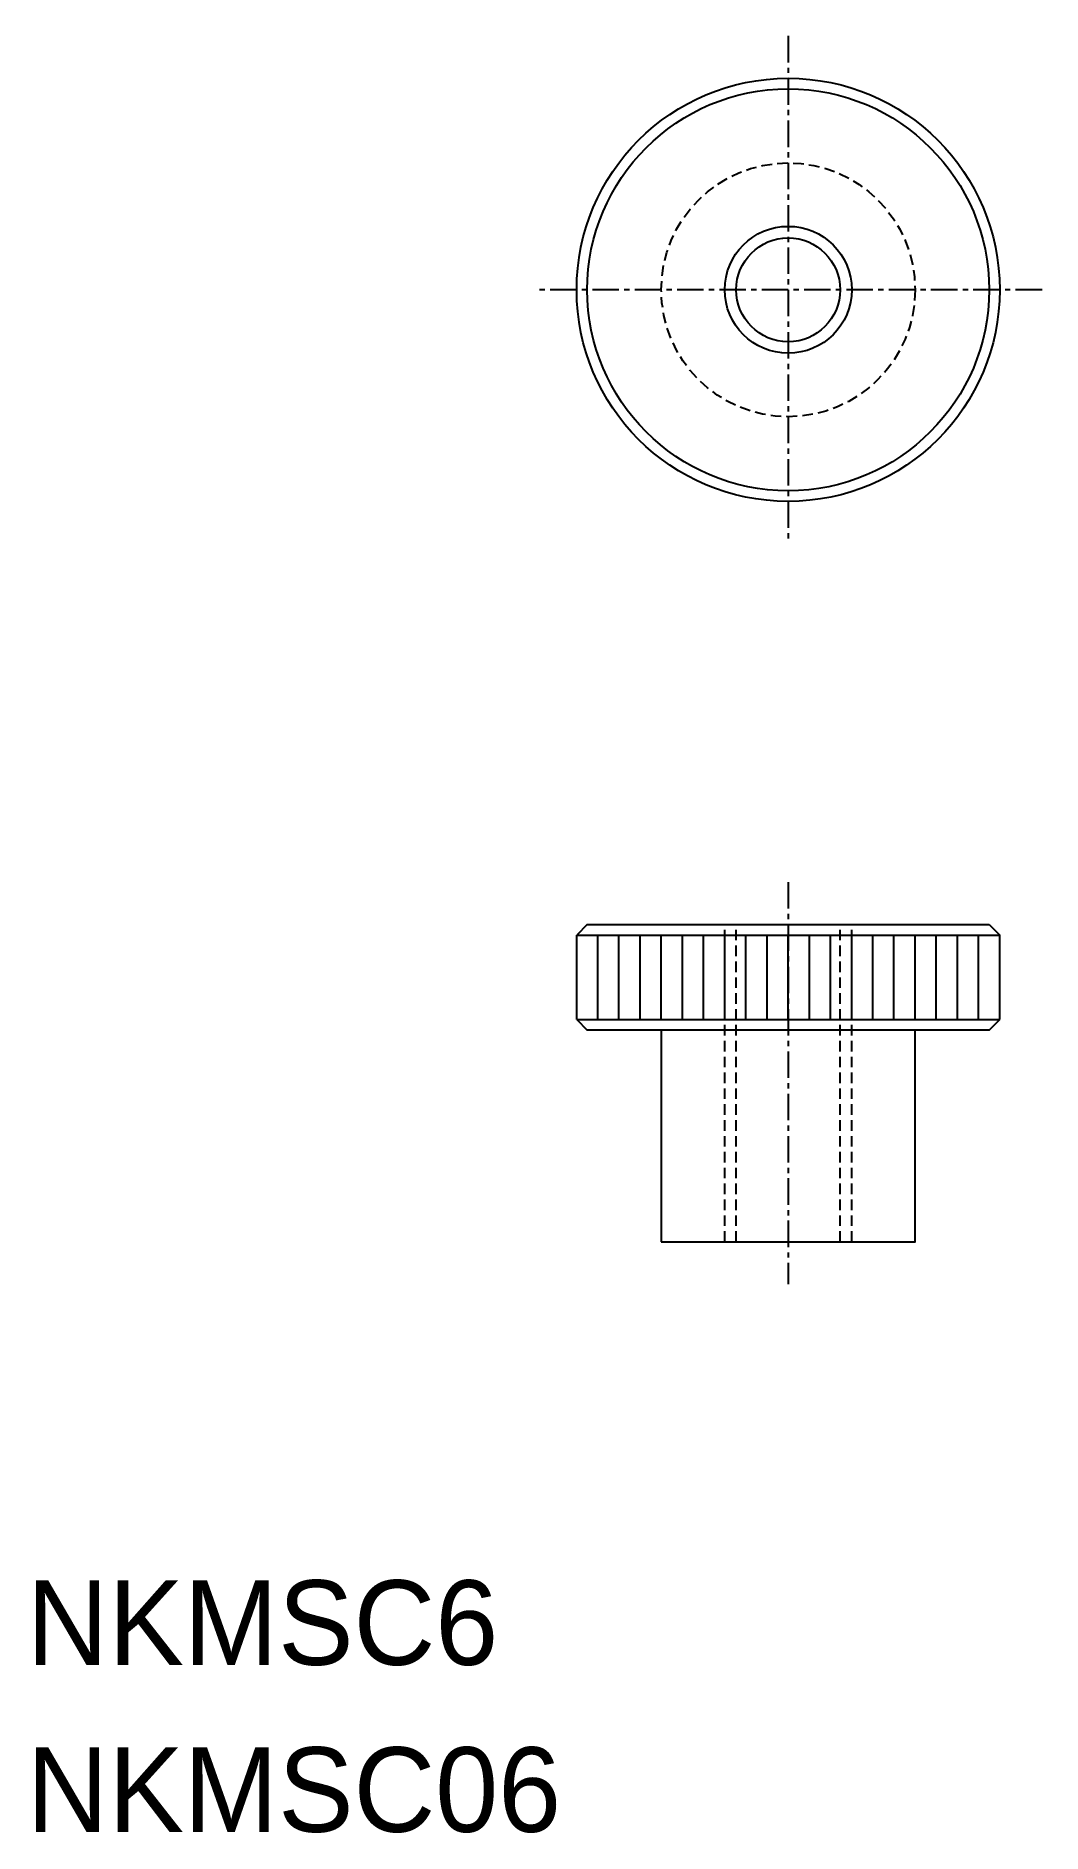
# Model space of a CAD drawing. Extents: x -12284.5 to -12236.9, y -445.4 to -360.5.
import ezdxf

# ---------------------------------------------------------------- set-up
doc = ezdxf.new("R2010")
doc.units = 0
doc.linetypes.add('CENTER', pattern=[2, 1.25, -0.25, 0.25, -0.25])
doc.linetypes.add('DASHED', pattern=[0.75, 0.5, -0.25])
doc.layers.get('0').update_dxf_attribs({"linetype": 'CONTINUOUS'})
doc.layers.add('CENTER', color=1, linetype='CENTER')

msp = doc.modelspace()

# ---------------------------------------------------------------- linework, layer by layer
at = {"color": 7, "linetype": 'CONTINUOUS'}
for p, q in [((-12258.406, -402.465), (-12258.906, -402.965)), ((-12258.406, -402.465), (-12239.406, -402.465)), ((-12239.406, -402.465), (-12238.906, -402.965)), ((-12258.906, -402.965), (-12238.906, -402.965)), ((-12258.906, -406.965), (-12258.906, -402.965)), ((-12257.906, -406.965), (-12257.906, -402.965)), ((-12256.906, -406.965), (-12256.906, -402.965)), ((-12255.906, -406.965), (-12255.906, -402.965)), ((-12254.906, -406.965), (-12254.906, -402.965)), ((-12253.906, -406.965), (-12253.906, -402.965)), ((-12252.906, -406.965), (-12252.906, -402.965)), ((-12251.906, -406.965), (-12251.906, -402.965)), ((-12250.906, -406.965), (-12250.906, -402.965)), ((-12249.906, -406.965), (-12249.906, -402.965)), ((-12248.906, -406.965), (-12248.906, -402.965)), ((-12247.906, -406.965), (-12247.906, -402.965)), ((-12246.906, -406.965), (-12246.906, -402.965)), ((-12245.906, -406.965), (-12245.906, -402.965)), ((-12244.906, -406.965), (-12244.906, -402.965)), ((-12243.906, -406.965), (-12243.906, -402.965)), ((-12242.906, -406.965), (-12242.906, -402.965)), ((-12241.906, -406.965), (-12241.906, -402.965)), ((-12240.906, -406.965), (-12240.906, -402.965)), ((-12239.906, -406.965), (-12239.906, -402.965)), ((-12238.906, -406.965), (-12238.906, -402.965)), ((-12258.906, -406.965), (-12238.906, -406.965)), ((-12258.906, -406.965), (-12258.406, -407.465)), ((-12239.406, -407.465), (-12258.406, -407.465)), ((-12248.906, -406.965), (-12248.906, -406.965)), ((-12239.406, -407.465), (-12238.906, -406.965))]:
    msp.add_line(p, q, dxfattribs=at)
at = {"color": 3, "linetype": 'DASHED'}
for p, q in [((-12251.906, -417.465), (-12251.906, -402.465)), ((-12251.364, -417.465), (-12251.364, -402.465)), ((-12246.447, -417.465), (-12246.447, -402.465)), ((-12245.906, -417.465), (-12245.906, -402.465))]:
    msp.add_line(p, q, dxfattribs=at)
at = {"color": 7, "linetype": 'CONTINUOUS'}
msp.add_lwpolyline([(-12254.906, -417.465), (-12242.906, -417.465), (-12242.906, -407.465), (-12254.906, -407.465)], close=True, dxfattribs=at)
for radius in [10, 9.5, 2.458]:
    msp.add_circle((-12248.906, -372.465), radius, dxfattribs=at)
at = {"color": 3, "linetype": 'DASHED'}
msp.add_circle((-12248.906, -372.465), 6, dxfattribs=at)
at = {"color": 3, "linetype": 'CONTINUOUS'}
msp.add_circle((-12248.906, -372.465), 3, dxfattribs=at)
at = {"layer": 'CENTER', "color": 1, "linetype": 'CENTER'}
for p, q in [((-12248.906, -360.465), (-12248.906, -384.465)), ((-12236.906, -372.465), (-12260.906, -372.465)), ((-12248.906, -400.465), (-12248.906, -419.465))]:
    msp.add_line(p, q, dxfattribs=at)

# ---------------------------------------------------------------- texts
at = {"color": 7, "linetype": 'CONTINUOUS'}
for s, p in [('NKMSC6', (-12284.906, -437.465)), ('NKMSC06', (-12284.906, -445.358))]:
    msp.add_text(s, height=4, dxfattribs=at).set_placement(p)

doc.saveas('drawing.dxf')
